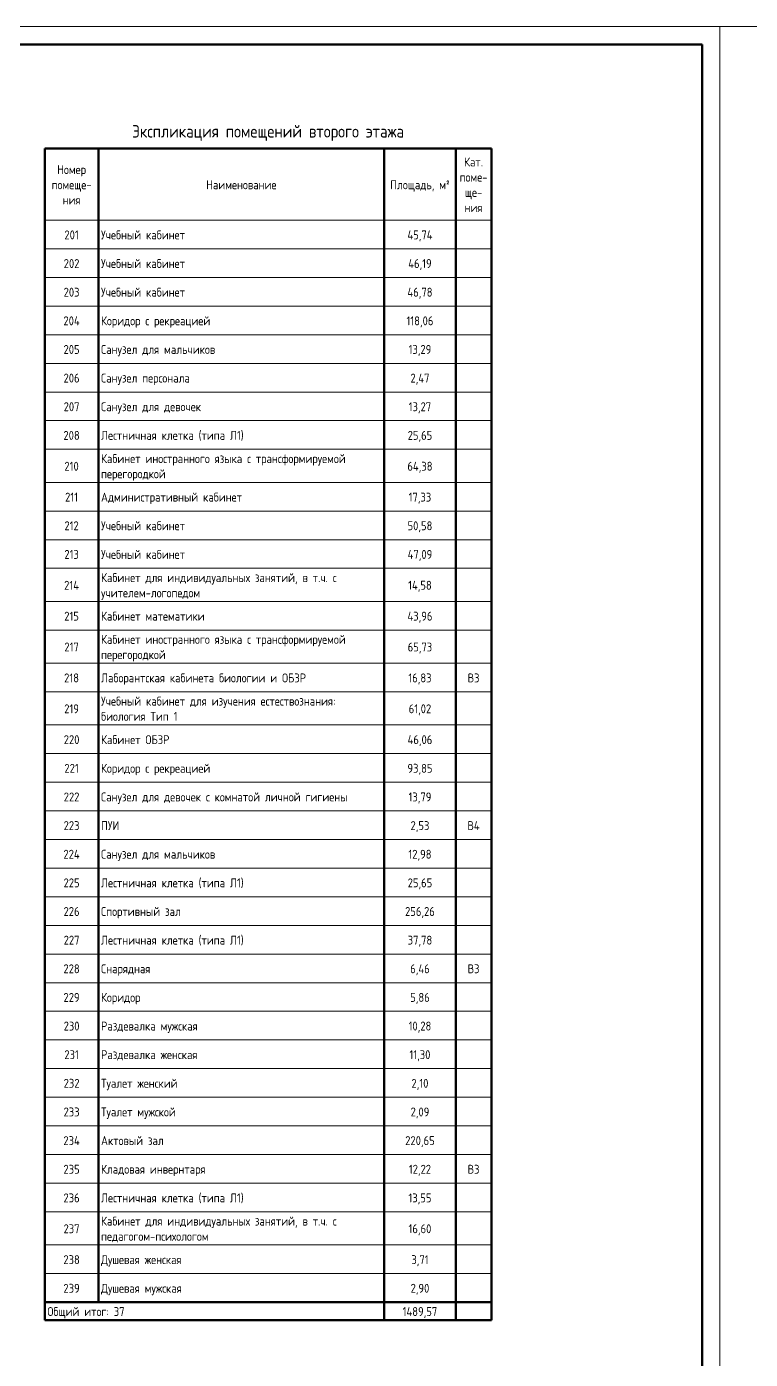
# Model space of a CAD drawing. Header units: millimetres. Extents: x -88595 to 880822, y -1054509 to -148035.
# Drawn here: x 339861 to 360114, y -257667 to -220352 of the extents above; entities that cross this region are included whole.
import ezdxf

# ---------------------------------------------------------------- set-up
doc = ezdxf.new("R2010")
doc.units = ezdxf.units.MM
for name, color, linetype, lineweight in [('Графика', 7, 'Continuous', 20), ('Линии', 7, 'Continuous', 9), ('Основные надписи', 7, 'Continuous', 30), ('Тонкие линии', 7, 'Continuous', 18)]:
    doc.layers.add(name, color=color, linetype=linetype, lineweight=lineweight)
doc.styles.add('GOST Common_7', font='GOST_Common.ttf', dxfattribs={"width": 0.9, "height": 2.5})
doc.styles.add('GOST Common_8', font='GOST_Common.ttf', dxfattribs={"width": 0.9, "height": 2.5})

# ---------------------------------------------------------------- blocks, each defined once
blk = doc.blocks.new('ADSK_Рамка - Форма 3-3616731-План подвала_')
at = {"layer": 'Основные надписи', "lineweight": 50}
for p, q in [((-197, 687.5), (-1361, 687.5)), ((-197, -143.5), (-197, 687.5))]:
    blk.add_line(p, q, dxfattribs=at)
at = {"layer": 'Тонкие линии', "lineweight": 20}
for p, q in [((-1381, 692.5), (-192, 692.5)), ((-1381, 692.5), (-1381, -148.5)), ((-192, 692.5), (-192, -148.5))]:
    blk.add_line(p, q, dxfattribs=at)

msp = doc.modelspace()

# ---------------------------------------------------------------- linework, layer by layer
at = {"layer": 'Линии', "lineweight": 50}
for p, q in [((340368, -223766), (340368, -225771)), ((340368, -223766), (352869, -223766)), ((341868, -223766), (341868, -225771)), ((349868, -223766), (349868, -225771)), ((351868, -223766), (351868, -225771)), ((352868, -223766), (352868, -225771)), ((340368, -225771), (340368, -226573)), ((341868, -225771), (341868, -226573)), ((349868, -225771), (349868, -226573)), ((351868, -225771), (351868, -226573)), ((352868, -225771), (352868, -226573)), ((340368, -226573), (340368, -227374)), ((341868, -226573), (341868, -227374)), ((349868, -226573), (349868, -227374)), ((351868, -226573), (351868, -227374)), ((352868, -226573), (352868, -227374)), ((340368, -227374), (340368, -228176)), ((341868, -227374), (341868, -228176)), ((349868, -227374), (349868, -228176)), ((351868, -227374), (351868, -228176)), ((352868, -227374), (352868, -228176)), ((340368, -228176), (340368, -228978)), ((341868, -228176), (341868, -228978)), ((349868, -228176), (349868, -228978)), ((351868, -228176), (351868, -228978)), ((352868, -228176), (352868, -228978)), ((340368, -228978), (340368, -229780)), ((341868, -228978), (341868, -229780)), ((349868, -228978), (349868, -229780)), ((351868, -228978), (351868, -229780)), ((352868, -228978), (352868, -229780)), ((340368, -229780), (340368, -230582)), ((341868, -229780), (341868, -230582)), ((349868, -229780), (349868, -230582)), ((351868, -229780), (351868, -230582)), ((352868, -229780), (352868, -230582)), ((340368, -230582), (340368, -231384)), ((341868, -230582), (341868, -231384)), ((349868, -230582), (349868, -231384)), ((351868, -230582), (351868, -231384)), ((352868, -230582), (352868, -231384)), ((340368, -231384), (340368, -232185)), ((341868, -231384), (341868, -232185)), ((349868, -231384), (349868, -232185)), ((351868, -231384), (351868, -232185)), ((352868, -231384), (352868, -232185)), ((340368, -232185), (340368, -233113)), ((341868, -232185), (341868, -233113)), ((349868, -232185), (349868, -233113)), ((351868, -232185), (351868, -233113)), ((352868, -232185), (352868, -233113)), ((340368, -233113), (340368, -233915)), ((341868, -233113), (341868, -233915)), ((349868, -233113), (349868, -233915)), ((351868, -233113), (351868, -233915)), ((352868, -233113), (352868, -233915)), ((340368, -233915), (340368, -234716)), ((341868, -233915), (341868, -234716)), ((349868, -233915), (349868, -234716)), ((351868, -233915), (351868, -234716)), ((352868, -233915), (352868, -234716)), ((340368, -234716), (340368, -235518)), ((341868, -234716), (341868, -235518)), ((349868, -234716), (349868, -235518)), ((351868, -234716), (351868, -235518)), ((352868, -234716), (352868, -235518)), ((340368, -235518), (340368, -236446)), ((341868, -235518), (341868, -236446)), ((349868, -235518), (349868, -236446)), ((351868, -235518), (351868, -236446)), ((352868, -235518), (352868, -236446)), ((340368, -236446), (340368, -237247)), ((341868, -236446), (341868, -237247)), ((349868, -236446), (349868, -237247)), ((351868, -236446), (351868, -237247)), ((352868, -236446), (352868, -237247)), ((340368, -237247), (340368, -238175)), ((341868, -237247), (341868, -238175)), ((349868, -237247), (349868, -238175)), ((351868, -237247), (351868, -238175)), ((352868, -237247), (352868, -238175)), ((340368, -238175), (340368, -238977)), ((341868, -238175), (341868, -238977)), ((349868, -238175), (349868, -238977)), ((351868, -238175), (351868, -238977)), ((352868, -238175), (352868, -238977)), ((340368, -238977), (340368, -239904)), ((341868, -238977), (341868, -239904)), ((349868, -238977), (349868, -239904)), ((351868, -238977), (351868, -239904)), ((352868, -238977), (352868, -239904)), ((340368, -239904), (340368, -240706)), ((341868, -239904), (341868, -240706)), ((349868, -239904), (349868, -240706)), ((351868, -239904), (351868, -240706)), ((352868, -239904), (352868, -240706)), ((340368, -240706), (340368, -241508)), ((341868, -240706), (341868, -241508)), ((349868, -240706), (349868, -241508)), ((351868, -240706), (351868, -241508)), ((352868, -240706), (352868, -241508)), ((340368, -241508), (340368, -242309)), ((341868, -241508), (341868, -242309)), ((349868, -241508), (349868, -242309)), ((351868, -241508), (351868, -242309)), ((352868, -241508), (352868, -242309)), ((340368, -242309), (340368, -243111)), ((341868, -242309), (341868, -243111)), ((349868, -242309), (349868, -243111)), ((351868, -242309), (351868, -243111)), ((352868, -242309), (352868, -243111)), ((340368, -243111), (340368, -243913)), ((341868, -243111), (341868, -243913)), ((349868, -243111), (349868, -243913)), ((351868, -243111), (351868, -243913)), ((352868, -243111), (352868, -243913)), ((340368, -243913), (340368, -244715)), ((341868, -243913), (341868, -244715)), ((349868, -243913), (349868, -244715)), ((351868, -243913), (351868, -244715)), ((352868, -243913), (352868, -244715)), ((340368, -244715), (340368, -245517)), ((341868, -244715), (341868, -245517)), ((349868, -244715), (349868, -245517)), ((351868, -244715), (351868, -245517)), ((352868, -244715), (352868, -245517)), ((340368, -245517), (340368, -246319)), ((341868, -245517), (341868, -246319)), ((349868, -245517), (349868, -246319)), ((351868, -245517), (351868, -246319)), ((352868, -245517), (352868, -246319)), ((340368, -246319), (340368, -247120)), ((341868, -246319), (341868, -247120)), ((349868, -246319), (349868, -247120)), ((351868, -246319), (351868, -247120)), ((352868, -246319), (352868, -247120)), ((340368, -247120), (340368, -247922)), ((341868, -247120), (341868, -247922)), ((349868, -247120), (349868, -247922)), ((351868, -247120), (351868, -247922)), ((352868, -247120), (352868, -247922)), ((340368, -247922), (340368, -248724)), ((341868, -247922), (341868, -248724)), ((349868, -247922), (349868, -248724)), ((351868, -247922), (351868, -248724)), ((352868, -247922), (352868, -248724)), ((340368, -248724), (340368, -249526)), ((341868, -248724), (341868, -249526)), ((349868, -248724), (349868, -249526)), ((351868, -248724), (351868, -249526)), ((352868, -248724), (352868, -249526)), ((340368, -249526), (340368, -250328)), ((341868, -249526), (341868, -250328)), ((349868, -249526), (349868, -250328)), ((351868, -249526), (351868, -250328)), ((352868, -249526), (352868, -250328)), ((340368, -250328), (340368, -251130)), ((341868, -250328), (341868, -251130)), ((349868, -250328), (349868, -251130)), ((351868, -250328), (351868, -251130)), ((352868, -250328), (352868, -251130)), ((340368, -251130), (340368, -251931)), ((341868, -251130), (341868, -251931)), ((349868, -251130), (349868, -251931)), ((351868, -251130), (351868, -251931)), ((352868, -251130), (352868, -251931)), ((340368, -251931), (340368, -252733)), ((341868, -251931), (341868, -252733)), ((349868, -251931), (349868, -252733)), ((351868, -251931), (351868, -252733)), ((352868, -251931), (352868, -252733)), ((340368, -252733), (340368, -253535)), ((341868, -252733), (341868, -253535)), ((349868, -252733), (349868, -253535)), ((351868, -252733), (351868, -253535)), ((352868, -252733), (352868, -253535)), ((340368, -253535), (340368, -254462)), ((341868, -253535), (341868, -254462)), ((349868, -253535), (349868, -254462)), ((351868, -253535), (351868, -254462)), ((352868, -253535), (352868, -254462)), ((340368, -254462), (340368, -255264)), ((341868, -254462), (341868, -255264)), ((349868, -254462), (349868, -255264)), ((351868, -254462), (351868, -255264)), ((352868, -254462), (352868, -255264)), ((340368, -255264), (340368, -256066)), ((341868, -255264), (341868, -256066)), ((349868, -255264), (349868, -256066)), ((351868, -255264), (351868, -256066)), ((352868, -255264), (352868, -256066)), ((341868, -256066), (340368, -256066)), ((340368, -256066), (340368, -256567)), ((349868, -256066), (341868, -256066)), ((351868, -256066), (349868, -256066)), ((349868, -256066), (349868, -256567)), ((352868, -256066), (351868, -256066)), ((351868, -256066), (351868, -256567)), ((352868, -256066), (352868, -256567)), ((352869, -256066), (352869, -256567)), ((341868, -256567), (340368, -256567)), ((349868, -256567), (341868, -256567)), ((351868, -256567), (349868, -256567)), ((352868, -256567), (351868, -256567)), ((352869, -256567), (352868, -256567))]:
    msp.add_line(p, q, dxfattribs=at)
at = {"layer": 'Линии', "lineweight": 20}
for p, q in [((352869, -223766), (352869, -225771)), ((341868, -225771), (340368, -225771)), ((349868, -225771), (341868, -225771)), ((351868, -225771), (349868, -225771)), ((352868, -225771), (351868, -225771)), ((341868, -226573), (340368, -226573)), ((349868, -226573), (341868, -226573)), ((351868, -226573), (349868, -226573)), ((352868, -226573), (351868, -226573)), ((341868, -227374), (340368, -227374)), ((349868, -227374), (341868, -227374)), ((351868, -227374), (349868, -227374)), ((352868, -227374), (351868, -227374)), ((341868, -228176), (340368, -228176)), ((349868, -228176), (341868, -228176)), ((351868, -228176), (349868, -228176)), ((352868, -228176), (351868, -228176)), ((341868, -228978), (340368, -228978)), ((349868, -228978), (341868, -228978)), ((351868, -228978), (349868, -228978)), ((352868, -228978), (351868, -228978)), ((341868, -229780), (340368, -229780)), ((349868, -229780), (341868, -229780)), ((351868, -229780), (349868, -229780)), ((352868, -229780), (351868, -229780)), ((341868, -230582), (340368, -230582)), ((349868, -230582), (341868, -230582)), ((351868, -230582), (349868, -230582)), ((352868, -230582), (351868, -230582)), ((341868, -231384), (340368, -231384)), ((349868, -231384), (341868, -231384)), ((351868, -231384), (349868, -231384)), ((352868, -231384), (351868, -231384)), ((341868, -232185), (340368, -232185)), ((349868, -232185), (341868, -232185)), ((351868, -232185), (349868, -232185)), ((352868, -232185), (351868, -232185)), ((341868, -233113), (340368, -233113)), ((349868, -233113), (341868, -233113)), ((351868, -233113), (349868, -233113)), ((352868, -233113), (351868, -233113)), ((341868, -233915), (340368, -233915)), ((349868, -233915), (341868, -233915)), ((351868, -233915), (349868, -233915)), ((352868, -233915), (351868, -233915)), ((341868, -234716), (340368, -234716)), ((349868, -234716), (341868, -234716)), ((351868, -234716), (349868, -234716)), ((352868, -234716), (351868, -234716)), ((341868, -235518), (340368, -235518)), ((349868, -235518), (341868, -235518)), ((351868, -235518), (349868, -235518)), ((352868, -235518), (351868, -235518)), ((341868, -236446), (340368, -236446)), ((349868, -236446), (341868, -236446)), ((351868, -236446), (349868, -236446)), ((352868, -236446), (351868, -236446)), ((341868, -237247), (340368, -237247)), ((349868, -237247), (341868, -237247)), ((351868, -237247), (349868, -237247)), ((352868, -237247), (351868, -237247)), ((341868, -238175), (340368, -238175)), ((349868, -238175), (341868, -238175)), ((351868, -238175), (349868, -238175)), ((352868, -238175), (351868, -238175)), ((341868, -238977), (340368, -238977)), ((349868, -238977), (341868, -238977)), ((351868, -238977), (349868, -238977)), ((352868, -238977), (351868, -238977)), ((341868, -239904), (340368, -239904)), ((349868, -239904), (341868, -239904)), ((351868, -239904), (349868, -239904)), ((352868, -239904), (351868, -239904)), ((341868, -240706), (340368, -240706)), ((349868, -240706), (341868, -240706)), ((351868, -240706), (349868, -240706)), ((352868, -240706), (351868, -240706)), ((341868, -241508), (340368, -241508)), ((349868, -241508), (341868, -241508)), ((351868, -241508), (349868, -241508)), ((352868, -241508), (351868, -241508)), ((341868, -242309), (340368, -242309)), ((349868, -242309), (341868, -242309)), ((351868, -242309), (349868, -242309)), ((352868, -242309), (351868, -242309)), ((341868, -243111), (340368, -243111)), ((349868, -243111), (341868, -243111)), ((351868, -243111), (349868, -243111)), ((352868, -243111), (351868, -243111)), ((341868, -243913), (340368, -243913)), ((349868, -243913), (341868, -243913)), ((351868, -243913), (349868, -243913)), ((352868, -243913), (351868, -243913)), ((341868, -244715), (340368, -244715)), ((349868, -244715), (341868, -244715)), ((351868, -244715), (349868, -244715)), ((352868, -244715), (351868, -244715)), ((341868, -245517), (340368, -245517)), ((349868, -245517), (341868, -245517)), ((351868, -245517), (349868, -245517)), ((352868, -245517), (351868, -245517)), ((341868, -246319), (340368, -246319)), ((349868, -246319), (341868, -246319)), ((351868, -246319), (349868, -246319)), ((352868, -246319), (351868, -246319)), ((341868, -247120), (340368, -247120)), ((349868, -247120), (341868, -247120)), ((351868, -247120), (349868, -247120)), ((352868, -247120), (351868, -247120)), ((341868, -247922), (340368, -247922)), ((349868, -247922), (341868, -247922)), ((351868, -247922), (349868, -247922)), ((352868, -247922), (351868, -247922)), ((341868, -248724), (340368, -248724)), ((349868, -248724), (341868, -248724)), ((351868, -248724), (349868, -248724)), ((352868, -248724), (351868, -248724)), ((341868, -249526), (340368, -249526)), ((349868, -249526), (341868, -249526)), ((351868, -249526), (349868, -249526)), ((352868, -249526), (351868, -249526)), ((341868, -250328), (340368, -250328)), ((349868, -250328), (341868, -250328)), ((351868, -250328), (349868, -250328)), ((352868, -250328), (351868, -250328)), ((341868, -251130), (340368, -251130)), ((349868, -251130), (341868, -251130)), ((351868, -251130), (349868, -251130)), ((352868, -251130), (351868, -251130)), ((341868, -251931), (340368, -251931)), ((349868, -251931), (341868, -251931)), ((351868, -251931), (349868, -251931)), ((352868, -251931), (351868, -251931)), ((341868, -252733), (340368, -252733)), ((349868, -252733), (341868, -252733)), ((351868, -252733), (349868, -252733)), ((352868, -252733), (351868, -252733)), ((341868, -253535), (340368, -253535)), ((349868, -253535), (341868, -253535)), ((351868, -253535), (349868, -253535)), ((352868, -253535), (351868, -253535)), ((341868, -254462), (340368, -254462)), ((349868, -254462), (341868, -254462)), ((351868, -254462), (349868, -254462)), ((352868, -254462), (351868, -254462)), ((341868, -255264), (340368, -255264)), ((349868, -255264), (341868, -255264)), ((351868, -255264), (349868, -255264)), ((352868, -255264), (351868, -255264))]:
    msp.add_line(p, q, dxfattribs=at)

# ---------------------------------------------------------------- block references
at = {"layer": 'Основные надписи', "lineweight": 9, "xscale": 100, "yscale": 100, "zscale": 100}
for p in [(378463, -289602), (497363, -289602)]:
    msp.add_blockref('ADSK_Рамка - Форма 3-3616731-План подвала_', p, dxfattribs=at)

# ---------------------------------------------------------------- texts
at = {"layer": 'Графика', "line_spacing_factor": 1.022761}
for s, insert, char_height, width, attachment_point, style in [('Экспликация помещений второго этажа', (346619, -223107), 350, 9308.72, 2, 'GOST Common_8'), ('Номер\\Pпомеще-\\Pния', (341118, -224229), 250, 1418.03, 2, 'GOST Common_7'), ('Кат.\\Pпоме-\\Pще-\\Pния', (352368, -224016), 250, 962.45, 2, 'GOST Common_7'), ('Наименование', (345868, -224655), 250, 2353.32, 2, 'GOST Common_7'), ('Площадь, м\\fGOST Common|b0|i0|c238|p34|;\\W.9;²', (350868, -224655), 250, 2009.37, 2, 'GOST Common_7'), ('201', (341118, -226058), 250, 509.89, 2, 'GOST Common_7'), ('Учебный кабинет', (341943, -226058), 250, 2848.12, 1, 'GOST Common_7'), ('45,74', (350868, -226058), 250, 896.07, 2, 'GOST Common_7'), ('202', (341118, -226860), 250, 561.18, 2, 'GOST Common_7'), ('Учебный кабинет', (341943, -226860), 250, 2848.12, 1, 'GOST Common_7'), ('46,19', (350868, -226860), 250, 817.63, 2, 'GOST Common_7'), ('203', (341118, -227662), 250, 561.18, 2, 'GOST Common_7'), ('Учебный кабинет', (341943, -227662), 250, 2848.12, 1, 'GOST Common_7'), ('46,78', (350868, -227662), 250, 868.92, 2, 'GOST Common_7'), ('204', (341118, -228464), 250, 588.33, 2, 'GOST Common_7'), ('Коридор с рекреацией', (341943, -228464), 250, 3611.44, 1, 'GOST Common_7'), ('118,06', (350868, -228464), 250, 926.24, 2, 'GOST Common_7'), ('205', (341118, -229265), 250, 561.18, 2, 'GOST Common_7'), ('Санузел для мальчиков', (341943, -229265), 250, 3810.57, 1, 'GOST Common_7'), ('13,29', (350868, -229265), 250, 790.47, 2, 'GOST Common_7'), ('206', (341118, -230067), 250, 561.18, 2, 'GOST Common_7'), ('Санузел персонала', (341943, -230067), 250, 3131.72, 1, 'GOST Common_7'), ('2,47', (350868, -230067), 250, 681.86, 2, 'GOST Common_7'), ('207', (341118, -230869), 250, 561.18, 2, 'GOST Common_7'), ('Санузел для девочек', (341943, -230869), 250, 3382.14, 1, 'GOST Common_7'), ('13,27', (350868, -230869), 250, 790.47, 2, 'GOST Common_7'), ('208', (341118, -231671), 250, 561.18, 2, 'GOST Common_7'), ('Лестничная клетка (типа Л1)', (341943, -231671), 250, 4836.37, 1, 'GOST Common_7'), ('25,65', (350868, -231671), 250, 841.76, 2, 'GOST Common_7'), ('Кабинет иностранного языка с трансформируемой\\Pперегородкой', (341943, -232322), 250, 8393.5, 1, 'GOST Common_7'), ('210', (341118, -232535), 250, 509.89, 2, 'GOST Common_7'), ('64,38', (350868, -232535), 250, 868.92, 2, 'GOST Common_7'), ('211', (341118, -233400), 250, 458.6, 2, 'GOST Common_7'), ('Административный кабинет', (341943, -233400), 250, 4697.59, 1, 'GOST Common_7'), ('17,33', (350868, -233400), 250, 790.47, 2, 'GOST Common_7'), ('212', (341118, -234202), 250, 509.89, 2, 'GOST Common_7'), ('Учебный кабинет', (341943, -234202), 250, 2848.12, 1, 'GOST Common_7'), ('50,58', (350868, -234202), 250, 841.76, 2, 'GOST Common_7'), ('213', (341118, -235004), 250, 509.89, 2, 'GOST Common_7'), ('Учебный кабинет', (341943, -235004), 250, 2848.12, 1, 'GOST Common_7'), ('47,09', (350868, -235004), 250, 868.92, 2, 'GOST Common_7'), ('Кабинет для индивидуальных занятий, в т.ч. с\\Pучителем-логопедом', (341943, -235655), 250, 7627.17, 1, 'GOST Common_7'), ('214', (341118, -235868), 250, 537.04, 2, 'GOST Common_7'), ('14,58', (350868, -235868), 250, 817.63, 2, 'GOST Common_7'), ('215', (341118, -236733), 250, 509.89, 2, 'GOST Common_7'), ('Кабинет математики', (341943, -236733), 250, 3599.37, 1, 'GOST Common_7'), ('43,96', (350868, -236733), 250, 868.92, 2, 'GOST Common_7'), ('217', (341118, -237597), 250, 509.89, 2, 'GOST Common_7'), ('Кабинет иностранного языка с трансформируемой\\Pперегородкой', (341943, -237384), 250, 8393.5, 1, 'GOST Common_7'), ('65,73', (350868, -237597), 250, 841.76, 2, 'GOST Common_7'), ('218', (341118, -238462), 250, 509.89, 2, 'GOST Common_7'), ('Лаборантская кабинета биологии и ОБЗР', (341943, -238462), 250, 6891, 1, 'GOST Common_7'), ('16,83', (350868, -238462), 250, 790.47, 2, 'GOST Common_7'), ('В3', (352368, -238462), 250, 401.27, 2, 'GOST Common_7'), ('Учебный кабинет для изучения естествознания:\\Pбиология Тип 1', (341943, -239113), 250, 7949.99, 1, 'GOST Common_7'), ('219', (341118, -239327), 250, 509.89, 2, 'GOST Common_7'), ('61,02', (350868, -239327), 250, 790.47, 2, 'GOST Common_7'), ('220', (341118, -240191), 250, 561.18, 2, 'GOST Common_7'), ('Кабинет ОБЗР', (341943, -240191), 250, 2356.34, 1, 'GOST Common_7'), ('46,06', (350868, -240191), 250, 868.92, 2, 'GOST Common_7'), ('221', (341118, -240993), 250, 509.89, 2, 'GOST Common_7'), ('Коридор с рекреацией', (341943, -240993), 250, 3611.44, 1, 'GOST Common_7'), ('93,85', (350868, -240993), 250, 841.76, 2, 'GOST Common_7'), ('222', (341118, -241795), 250, 561.18, 2, 'GOST Common_7'), ('Санузел для девочек с комнатой личной гигиены', (341943, -241795), 250, 7983.18, 1, 'GOST Common_7'), ('13,79', (350868, -241795), 250, 790.47, 2, 'GOST Common_7'), ('223', (341118, -242597), 250, 561.18, 2, 'GOST Common_7'), ('ПУИ', (341943, -242597), 250, 642.64, 1, 'GOST Common_7'), ('2,53', (350868, -242597), 250, 654.71, 2, 'GOST Common_7'), ('В4', (352368, -242597), 250, 428.42, 2, 'GOST Common_7'), ('224', (341118, -243399), 250, 588.33, 2, 'GOST Common_7'), ('Санузел для мальчиков', (341943, -243399), 250, 3810.57, 1, 'GOST Common_7'), ('12,98', (350868, -243399), 250, 790.47, 2, 'GOST Common_7'), ('225', (341118, -244200), 250, 561.18, 2, 'GOST Common_7'), ('Лестничная клетка (типа Л1)', (341943, -244200), 250, 4836.37, 1, 'GOST Common_7'), ('25,65', (350868, -244200), 250, 841.76, 2, 'GOST Common_7'), ('226', (341118, -245002), 250, 561.18, 2, 'GOST Common_7'), ('Спортивный зал', (341943, -245002), 250, 2621.84, 1, 'GOST Common_7'), ('256,26', (350868, -245002), 250, 1028.82, 2, 'GOST Common_7'), ('227', (341118, -245804), 250, 561.18, 2, 'GOST Common_7'), ('Лестничная клетка (типа Л1)', (341943, -245804), 250, 4836.37, 1, 'GOST Common_7'), ('37,78', (350868, -245804), 250, 841.76, 2, 'GOST Common_7'), ('228', (341118, -246606), 250, 561.18, 2, 'GOST Common_7'), ('Снарядная', (341943, -246606), 250, 1737.84, 1, 'GOST Common_7'), ('6,46', (350868, -246606), 250, 681.86, 2, 'GOST Common_7'), ('В3', (352368, -246606), 250, 401.27, 2, 'GOST Common_7'), ('229', (341118, -247408), 250, 561.18, 2, 'GOST Common_7'), ('Коридор', (341943, -247408), 250, 1336.56, 1, 'GOST Common_7'), ('5,86', (350868, -247408), 250, 654.71, 2, 'GOST Common_7'), ('230', (341118, -248210), 250, 561.18, 2, 'GOST Common_7'), ('Раздевалка мужская', (341943, -248210), 250, 3454.55, 1, 'GOST Common_7'), ('10,28', (350868, -248210), 250, 790.47, 2, 'GOST Common_7'), ('231', (341118, -249011), 250, 509.89, 2, 'GOST Common_7'), ('Раздевалка женская', (341943, -249011), 250, 3427.4, 1, 'GOST Common_7'), ('11,30', (350868, -249011), 250, 739.18, 2, 'GOST Common_7'), ('232', (341118, -249813), 250, 561.18, 2, 'GOST Common_7'), ('Туалет женский', (341943, -249813), 250, 2664.08, 1, 'GOST Common_7'), ('2,10', (350868, -249813), 250, 603.41, 2, 'GOST Common_7'), ('233', (341118, -250615), 250, 561.18, 2, 'GOST Common_7'), ('Туалет мужской', (341943, -250615), 250, 2691.23, 1, 'GOST Common_7'), ('2,09', (350868, -250615), 250, 654.71, 2, 'GOST Common_7'), ('234', (341118, -251417), 250, 588.33, 2, 'GOST Common_7'), ('Актовый зал', (341943, -251417), 250, 2114.97, 1, 'GOST Common_7'), ('220,65', (350868, -251417), 250, 1028.82, 2, 'GOST Common_7'), ('235', (341118, -252219), 250, 561.18, 2, 'GOST Common_7'), ('Кладовая инвернтаря', (341943, -252219), 250, 3623.51, 1, 'GOST Common_7'), ('12,22', (350868, -252219), 250, 790.47, 2, 'GOST Common_7'), ('В3', (352368, -252219), 250, 401.27, 2, 'GOST Common_7'), ('236', (341118, -253021), 250, 561.18, 2, 'GOST Common_7'), ('Лестничная клетка (типа Л1)', (341943, -253021), 250, 4836.37, 1, 'GOST Common_7'), ('13,55', (350868, -253021), 250, 790.47, 2, 'GOST Common_7'), ('Кабинет для индивидуальных занятий, в т.ч. с\\Pпедагогом-психологом', (341943, -253672), 250, 7627.17, 1, 'GOST Common_7'), ('237', (341118, -253885), 250, 561.18, 2, 'GOST Common_7'), ('16,60', (350868, -253885), 250, 790.47, 2, 'GOST Common_7'), ('238', (341118, -254750), 250, 561.18, 2, 'GOST Common_7'), ('Душевая женская', (341943, -254750), 250, 2905.44, 1, 'GOST Common_7'), ('3,71', (350868, -254750), 250, 603.41, 2, 'GOST Common_7'), ('239', (341118, -255552), 250, 561.18, 2, 'GOST Common_7'), ('Душевая мужская', (341943, -255552), 250, 2932.6, 1, 'GOST Common_7'), ('2,90', (350868, -255552), 250, 654.71, 2, 'GOST Common_7'), ('Общий итог: 37', (340443, -256203), 250, 2489.09, 1, 'GOST Common_7'), ('1489,57', (350868, -256203), 250, 1191.74, 2, 'GOST Common_7')]:
    msp.add_mtext(s, dxfattribs=dict(at, insert=insert, char_height=char_height, width=width, attachment_point=attachment_point, style=style))

doc.saveas('drawing.dxf')
